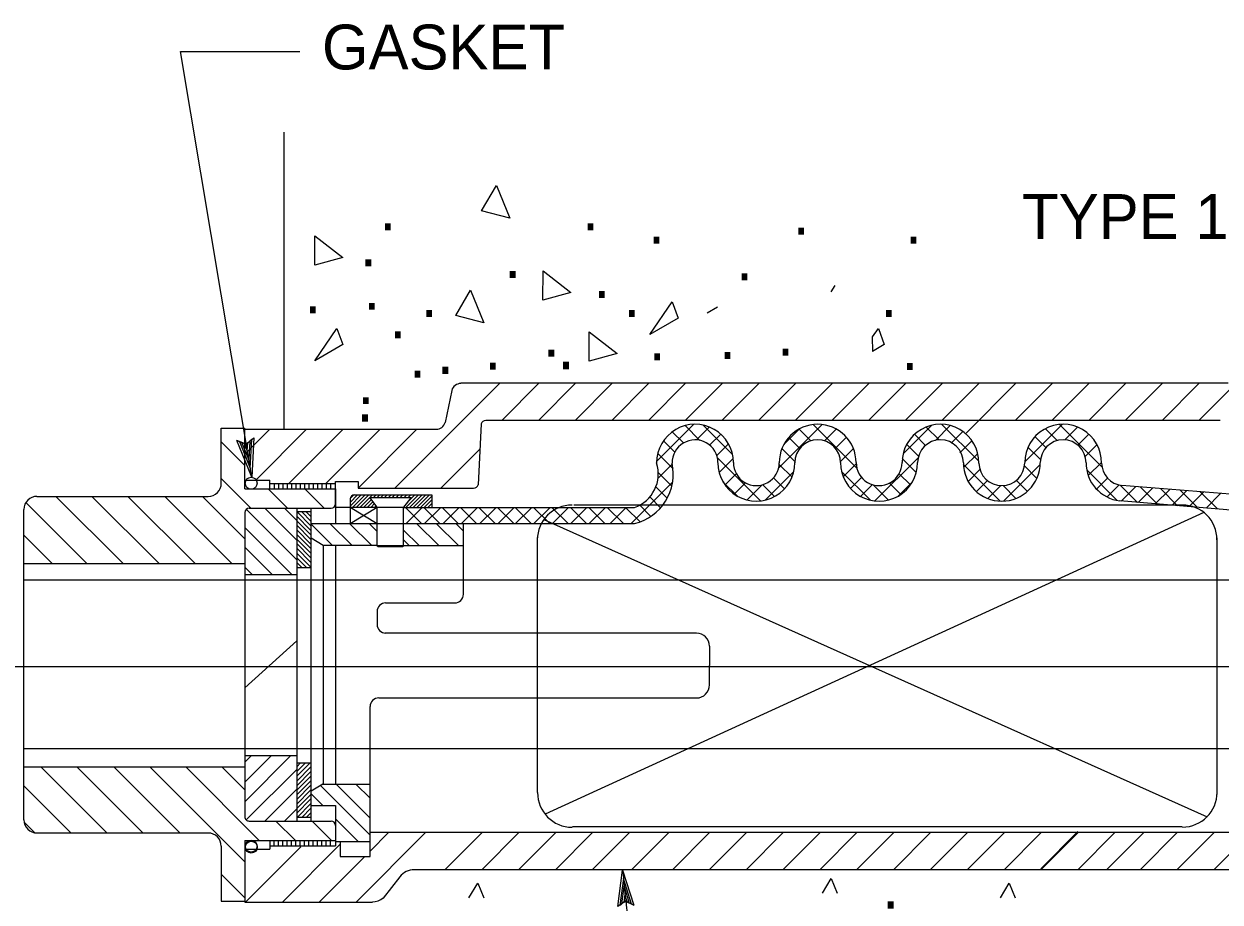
# Model space of a CAD drawing. Extents: x -894 to 866, y -476 to 714.
# Drawn here: x 42.7 to 242.2, y -174.2 to -27.8 of the extents above; entities that cross this region are included whole.
import ezdxf

# ---------------------------------------------------------------- set-up
doc = ezdxf.new("R2010")
doc.units = 0
for name, color, linetype in [('1 Control', 7, 'Continuous'), ('12 Coord Grid', 7, 'Continuous'), ('13 Ramp Align', 7, 'Continuous'), ('18 Front Anno', 7, 'Continuous'), ('56 Stage 3 Anno', 7, 'Continuous'), ('57 Undefined', 7, 'Continuous')]:
    doc.layers.add(name, color=color, linetype=linetype)

msp = doc.modelspace()

# ---------------------------------------------------------------- linework, layer by layer
at = {"layer": '1 Control'}
msp.add_line((-191.69, -134.95), (402.45, -134.95), dxfattribs=at)
at = {"layer": '12 Coord Grid'}
for p, q in [((243.6, -87.71), (115.59, -87.71)), ((114.1, -88.91), (113, -94.28)), ((75.65, -104.38), (75.65, -95.22)), ((75.65, -95.22), (79.58, -95.22)), ((79.58, -105.33), (79.58, -95.22)), ((79.6, -95.39), (111.5, -95.4)), ((119.01, -94.51), (118.49, -104.64)), ((242.23, -93.92), (119.76, -93.92)), ((79.58, -103.85), (83.75, -103.85)), ((79.58, -105.33), (94.68, -105.33)), ((83.75, -105.33), (83.75, -103.85)), ((83.75, -104.45), (94.68, -104.45)), ((94.68, -104.1), (98.47, -104.1)), ((94.68, -105.33), (94.68, -104.1)), ((94.68, -105.33), (94.68, -111.11)), ((94.68, -107.98), (94.68, -105.33)), ((98.47, -104.1), (98.47, -105.22)), ((98.47, -105.22), (117.74, -105.22)), ((266.83, -108.06), (225.86, -104.77)), ((44.91, -106.58), (73.45, -106.58)), ((44.91, -106.58), (73.45, -106.58)), ((97.15, -107.05), (97.15, -111.11)), ((97.87, -106.33), (107.7, -106.33)), ((100.36, -106.75), (101.58, -108.36)), ((100.36, -106.75), (107.35, -106.75)), ((107.35, -106.75), (106.04, -108.36)), ((107.68, -106.33), (110.77, -106.33)), ((110.77, -106.33), (110.77, -108.44)), ((265.51, -110.65), (225.49, -107.34)), ((42.74, -160.53), (42.74, -108.75)), ((79.58, -109.24), (79.58, -160)), ((80.3, -108.56), (93.96, -108.56)), ((88.24, -108.56), (88.24, -160.72)), ((90.6, -109.18), (88.24, -109.18)), ((90.6, -108.56), (90.6, -160.72)), ((94.68, -108.36), (97.15, -108.36)), ((97.15, -108.36), (106.04, -108.36)), ((101.68, -114.79), (101.68, -108.36)), ((106.04, -111.26), (106.04, -108.36)), ((106.04, -108.44), (144.57, -108.44)), ((90.62, -111.11), (97.15, -111.11)), ((97.15, -111.11), (101.68, -111.11)), ((101.68, -111.11), (106.04, -111.11)), ((106.04, -111.12), (144.57, -111.12)), ((106.04, -114.79), (106.04, -111.26)), ((116.03, -122.9), (116.03, -111.12)), ((92.67, -114.79), (90.62, -113.53)), ((101.73, -114.79), (92.67, -114.79)), ((92.67, -114.79), (92.67, -134.78)), ((94.68, -114.79), (94.68, -154.55)), ((101.55, -114.79), (116.01, -114.79)), ((101.68, -114.79), (101.79, -114.95)), ((101.79, -114.95), (105.91, -114.95)), ((106.04, -114.79), (105.91, -114.95)), ((42.74, -117.79), (79.55, -117.79)), ((79.58, -119.63), (88.24, -119.63)), ((88.24, -118.45), (90.6, -118.45)), ((103.07, -124.35), (114.59, -124.35)), ((101.63, -125.8), (101.63, -127.92)), ((154.93, -129.37), (102.95, -129.37)), ((88.24, -130.67), (79.58, -138.5)), ((157.08, -131.55), (157.08, -134.78)), ((92.67, -134.78), (92.67, -154.55)), ((157.08, -138.01), (157.08, -134.78)), ((154.93, -140.2), (101.92, -140.2)), ((100.47, -157.83), (100.47, -141.63)), ((79.58, -149.8), (88.24, -149.8)), ((88.24, -151.03), (90.6, -151.03)), ((42.74, -151.69), (79.55, -151.69)), ((92.58, -154.55), (90.62, -155.75)), ((92.59, -154.55), (100.47, -154.55)), ((100.47, -162.65), (100.47, -154.55)), ((90.62, -158.12), (94.71, -158.12)), ((94.71, -158.12), (94.71, -161.46)), ((80.3, -160.72), (93.96, -160.72)), ((90.6, -160.11), (88.24, -160.11)), ((94.68, -161.3), (94.68, -163.95)), ((44.91, -162.7), (73.47, -162.7)), ((44.92, -162.7), (73.47, -162.7)), ((100.47, -166.61), (100.47, -162.63)), ((292.9, -162.63), (100.47, -162.63)), ((75.65, -164.9), (75.65, -174.06)), ((79.58, -163.95), (79.58, -174.23)), ((79.58, -163.95), (94.68, -163.95)), ((79.58, -165.43), (83.75, -165.43)), ((83.75, -163.95), (83.75, -165.43)), ((83.75, -164.83), (94.68, -164.83)), ((94.68, -163.95), (94.68, -164.83)), ((94.71, -164.12), (100.47, -164.12)), ((95.49, -164.12), (95.49, -166.61)), ((95.49, -166.61), (100.47, -166.61)), ((299.45, -168.83), (107.87, -168.83)), ((105.43, -170.02), (102.66, -173.58)), ((75.65, -174.06), (79.58, -174.06)), ((79.58, -174.23), (100.85, -174.23))]:
    msp.add_line(p, q, dxfattribs=at)
for centre in [(80.64, -104.38), (80.64, -164.9), (80.66, -165.07)]:
    msp.add_circle(centre, 0.992, dxfattribs=at)
for centre, radius, start, end in [((115.59, -89.3), 1.54, 90, 165.3072), ((111.5, -93.86), 1.54, 270, 345.3072), ((119.76, -94.7), 0.772, 90, 165.3072), ((154.67, -100.97), 6.41, 0.1617, 180.1878), ((175.12, -100.97), 6.41, 0.1635, 180), ((195.59, -100.97), 6.41, 359.5856, 179.8348), ((216.05, -100.97), 6.41, 359.5856, 179.8348), ((154.67, -100.97), 3.82, 0.2988, 181.1079), ((175.12, -100.97), 3.82, 0.2884, 180), ((195.59, -100.97), 3.82, 0, 179.7008), ((216.05, -100.97), 3.82, 0, 179.7008), ((142.56, -102.81), 5.98, 289.6564, 17.6725), ((142.53, -102.86), 8.51, 283.8529, 12.2972), ((164.89, -100.97), 6.41, 180, 0.1617), ((164.89, -100.97), 3.82, 179.2675, 0), ((185.36, -100.97), 6.41, 179.812, 0.1633), ((185.36, -100.97), 3.82, 179.3308, 0.293), ((205.82, -100.97), 6.41, 180, 0), ((205.82, -100.97), 3.82, 180.7612, 0), ((226.28, -100.97), 6.41, 180, 262.9049), ((226.29, -100.97), 3.82, 180.7612, 263.4343), ((73.46, -104.38), 2.2, 269.8747, 359.8747), ((117.74, -104.45), 0.772, 270, 345.3072), ((44.92, -108.75), 2.17, 90, 180), ((97.87, -107.05), 0.724, 90, 180), ((80.3, -109.28), 0.718, 89.4598, 179.4598), ((93.96, -107.84), 0.724, 270, 0), ((114.59, -122.9), 1.45, 270, 0), ((103.08, -125.8), 1.45, 90, 180), ((103.08, -127.92), 1.45, 180, 270), ((154.9, -131.55), 2.17, 0, 90), ((154.9, -138.02), 2.17, 270, 0), ((101.92, -141.64), 1.45, 90, 180), ((44.92, -160.53), 2.17, 180, 270), ((80.3, -160), 0.718, 180.5402, 270.5402), ((93.96, -161.44), 0.724, 0, 90), ((73.48, -164.89), 2.17, 0, 90), ((107.87, -171.92), 3.09, 90, 142.1329), ((100.85, -171.28), 2.9, 270, 308.5772)]:
    msp.add_arc(centre, radius, start, end, dxfattribs=at)
at = {"layer": '13 Ramp Align'}
for p, q in [((287.95, -120.55), (42.77, -120.55)), ((287.95, -148.7), (42.77, -148.7))]:
    msp.add_line(p, q, dxfattribs=at)
at = {"layer": '18 Front Anno'}
for p, q in [((86.14, -95.39), (86.14, -45.86)), ((104.59, -105.22), (122.06, -87.75)), ((122.48, -93.87), (128.63, -87.71)), ((128.54, -93.92), (134.75, -87.71)), ((134.66, -93.92), (140.87, -87.71)), ((140.78, -93.92), (146.98, -87.71)), ((146.89, -93.92), (153.1, -87.71)), ((153.01, -93.92), (159.22, -87.71)), ((159.13, -93.92), (165.34, -87.71)), ((171.45, -87.71), (165.25, -93.92)), ((171.36, -93.92), (177.57, -87.71)), ((177.48, -93.92), (183.69, -87.71)), ((183.6, -93.92), (189.81, -87.71)), ((189.72, -93.92), (195.92, -87.71)), ((195.84, -93.92), (202.04, -87.71)), ((208.16, -87.71), (199.81, -96.07)), ((214.28, -87.71), (208.07, -93.92)), ((220.39, -87.71), (214.19, -93.92)), ((226.51, -87.71), (220.31, -93.92)), ((232.63, -87.71), (226.42, -93.92)), ((238.75, -87.71), (232.54, -93.92)), ((244.78, -87.8), (238.66, -93.92)), ((79.61, -99.53), (83.75, -95.39)), ((81.41, -103.85), (89.87, -95.39)), ((86.93, -104.45), (95.98, -95.39)), ((93.07, -104.45), (102.13, -95.4)), ((98.47, -105.2), (108.27, -95.4)), ((148.25, -100.74), (154.42, -94.57)), ((153.03, -94.78), (155.49, -97.24)), ((154.9, -97.16), (157.04, -95.02)), ((156.03, -94.71), (160.93, -99.61)), ((168.6, -101.89), (175.88, -94.61)), ((169.47, -97.95), (172.1, -95.33)), ((172.04, -95.36), (174, -97.32)), ((174.37, -94.61), (181.65, -101.89)), ((176.25, -97.32), (178.21, -95.36)), ((189.35, -99.5), (194.12, -94.74)), ((193.21, -95.02), (195.35, -97.16)), ((194.76, -97.24), (197.22, -94.78)), ((195.83, -94.57), (201.99, -100.73)), ((209.64, -100.8), (215.87, -94.57)), ((213.09, -95.29), (215.08, -97.28)), ((215.47, -94.59), (222.51, -101.63)), ((216.34, -97.16), (218.47, -95.04)), ((79.57, -101.41), (75.65, -97.5)), ((149.41, -97.31), (151.29, -99.19)), ((150.87, -95.81), (152.74, -97.67)), ((157.1, -98.03), (158.94, -96.2)), ((170.29, -96.77), (172.12, -98.61)), ((178.08, -98.56), (179.92, -96.72)), ((191.27, -96.23), (193.11, -98.07)), ((197.37, -97.71), (199.31, -95.76)), ((198.85, -99.3), (200.84, -97.31)), ((211.35, -96.62), (213.18, -98.45)), ((218.52, -98.06), (220.35, -96.23)), ((112.29, -105.22), (118.79, -98.71)), ((148.45, -99.42), (150.99, -101.96)), ((158.3, -99.79), (160.26, -97.84)), ((169.16, -98.62), (171.31, -100.77)), ((178.95, -100.76), (181.09, -98.62)), ((189.96, -97.91), (191.93, -99.88)), ((199.46, -101.76), (201.8, -99.42)), ((212.26, -100.44), (210.19, -98.37)), ((219.72, -99.93), (221.7, -97.95)), ((148.49, -103.57), (150.87, -101.19)), ((158.4, -100.15), (165.59, -107.35)), ((158.69, -102.59), (161.03, -100.24)), ((168.71, -101.24), (170.84, -103.37)), ((179.39, -103.32), (181.54, -101.17)), ((184.66, -107.35), (191.86, -100.15)), ((189.22, -100.25), (191.56, -102.59)), ((199.4, -101.21), (205.57, -107.38)), ((206.13, -107.38), (212.22, -101.29)), ((211.67, -103.58), (209.6, -101.51)), ((222.46, -100.91), (220.24, -103.12)), ((80.6, -108.56), (75.65, -103.62)), ((148.54, -102.58), (150.8, -104.85)), ((159.67, -104.68), (161.54, -102.81)), ((166.35, -107.22), (171.14, -102.43)), ((167.77, -103.49), (169.61, -105.32)), ((179.11, -102.43), (183.9, -107.22)), ((180.59, -105.26), (182.43, -103.43)), ((188.71, -102.81), (190.58, -104.68)), ((200.21, -104.08), (202.17, -102.12)), ((219.99, -102.18), (225.08, -107.27)), ((221.61, -105.37), (223.45, -103.53)), ((86.72, -108.56), (83.48, -105.33)), ((84.47, -104.45), (84.47, -105.33)), ((85.2, -104.45), (85.2, -105.33)), ((85.92, -104.47), (85.92, -105.33)), ((86.64, -104.47), (86.64, -105.33)), ((87.37, -104.47), (87.37, -105.33)), ((88.09, -104.47), (88.09, -105.33)), ((88.82, -104.47), (88.82, -105.33)), ((89.54, -104.47), (89.54, -105.33)), ((92.83, -108.56), (89.6, -105.33)), ((90.27, -104.47), (90.27, -105.33)), ((90.99, -104.47), (90.99, -105.33)), ((91.71, -104.47), (91.71, -105.33)), ((92.44, -104.47), (92.44, -105.33)), ((93.16, -104.47), (93.16, -105.33)), ((93.89, -104.47), (93.89, -105.33)), ((144.09, -111.03), (150.94, -104.18)), ((148.13, -104.99), (150.02, -106.89)), ((159.32, -104.15), (161.72, -106.54)), ((161.21, -106.22), (163.08, -104.34)), ((163.31, -107.19), (165.81, -104.69)), ((165.96, -104.64), (167.94, -106.62)), ((182.26, -106.59), (184.23, -104.63)), ((184.44, -104.69), (186.94, -107.19)), ((187.12, -104.37), (189, -106.25)), ((188.53, -106.54), (190.92, -104.15)), ((201.58, -105.78), (203.42, -103.95)), ((203.49, -106.95), (205.64, -104.79)), ((206.05, -104.79), (208.19, -106.93)), ((208.25, -103.92), (210.09, -105.75)), ((223.37, -106.68), (225.37, -104.68)), ((225.62, -104.75), (228.44, -107.58)), ((225.75, -107.36), (228.16, -104.96)), ((228.58, -107.59), (230.99, -105.18)), ((228.94, -105.02), (231.78, -107.86)), ((231.4, -107.82), (233.82, -105.41)), ((232.27, -105.29), (235.11, -108.13)), ((234.23, -108.06), (236.65, -105.64)), ((235.59, -105.55), (238.45, -108.41)), ((53.26, -117.79), (43.08, -107.6)), ((59.27, -117.79), (48.06, -106.58)), ((65.28, -117.79), (54.07, -106.58)), ((71.29, -117.79), (60.08, -106.58)), ((77.43, -117.79), (66.23, -106.58)), ((79.58, -113.66), (72.5, -106.58)), ((97.15, -106.96), (97.78, -106.33)), ((97.15, -107.58), (98.4, -106.33)), ((97.15, -108.19), (99.01, -106.33)), ((97.59, -108.36), (99.63, -106.33)), ((98.2, -108.36), (100.24, -106.33)), ((98.82, -108.36), (100.38, -106.8)), ((99.43, -108.36), (100.66, -107.14)), ((100.05, -108.36), (100.91, -107.5)), ((100.43, -106.75), (100.86, -106.33)), ((101.05, -106.75), (101.47, -106.33)), ((101.66, -106.75), (102.08, -106.33)), ((102.27, -106.76), (102.7, -106.33)), ((102.89, -106.76), (103.31, -106.33)), ((103.54, -106.75), (103.97, -106.33)), ((104.2, -106.75), (104.62, -106.33)), ((104.85, -106.75), (105.28, -106.33)), ((105.51, -106.75), (105.94, -106.33)), ((106.16, -106.75), (106.59, -106.33)), ((106.41, -108.44), (108.53, -106.33)), ((106.82, -106.75), (107.24, -106.33)), ((106.94, -107.3), (107.91, -106.33)), ((107.02, -108.44), (109.14, -106.33)), ((107.64, -108.44), (109.75, -106.33)), ((108.25, -108.44), (110.37, -106.33)), ((108.87, -108.44), (110.77, -106.54)), ((109.48, -108.44), (110.77, -107.15)), ((147.12, -106.68), (148.92, -108.47)), ((237.05, -108.29), (239.48, -105.86)), ((238.92, -105.82), (241.78, -108.68)), ((239.88, -108.53), (242.31, -106.09)), ((88.24, -117.16), (79.82, -108.74)), ((88.24, -113.88), (82.92, -108.56)), ((88.24, -110.61), (86.2, -108.56)), ((90.6, -111.47), (88.31, -109.18)), ((90.6, -110.7), (89.07, -109.18)), ((90.6, -109.94), (89.84, -109.18)), ((97.15, -111.11), (101.68, -108.36)), ((97.16, -108.37), (101.68, -111.11)), ((100.66, -108.36), (101.18, -107.85)), ((101.28, -108.36), (101.44, -108.2)), ((106.36, -108.44), (109.02, -111.11)), ((106.5, -111.11), (109.16, -108.44)), ((109.43, -108.44), (112.09, -111.11)), ((109.57, -111.11), (112.16, -108.52)), ((110.1, -108.44), (110.77, -107.77)), ((112.58, -108.52), (115.17, -111.11)), ((115.23, -108.52), (112.64, -111.11)), ((115.65, -108.52), (118.24, -111.11)), ((115.72, -111.11), (118.3, -108.52)), ((118.72, -108.52), (121.31, -111.11)), ((118.79, -111.11), (121.38, -108.52)), ((121.8, -108.48), (124.38, -111.07)), ((121.86, -111.07), (124.45, -108.48)), ((124.72, -108.47), (127.3, -111.06)), ((124.78, -111.06), (127.37, -108.47)), ((127.79, -108.49), (130.38, -111.07)), ((127.86, -111.07), (130.44, -108.49)), ((239.51, -109.27), (129.66, -159.58)), ((130.86, -108.49), (133.45, -111.07)), ((130.93, -111.07), (133.52, -108.49)), ((133.93, -108.49), (136.52, -111.07)), ((134, -111.07), (136.59, -108.49)), ((235.9, -108.02), (134.43, -108.02)), ((137.01, -108.49), (139.59, -111.07)), ((137.07, -111.07), (139.66, -108.49)), ((140.08, -108.49), (142.67, -111.07)), ((140.54, -111.07), (143.13, -108.49)), ((143.15, -108.49), (145.5, -110.83)), ((145.44, -108.05), (147.3, -109.91)), ((90.56, -112.2), (88.24, -109.87)), ((90.56, -112.96), (88.24, -110.64)), ((90.56, -113.72), (88.24, -111.4)), ((94.18, -114.79), (90.62, -111.24)), ((97.46, -114.79), (93.77, -111.11)), ((100.74, -114.79), (97.05, -111.11)), ((101.68, -112.46), (100.33, -111.11)), ((111.91, -114.79), (108.22, -111.11)), ((115.19, -114.79), (111.5, -111.11)), ((116.01, -112.33), (114.78, -111.11)), ((129.43, -110.46), (240.05, -160.02)), ((47.48, -117.79), (42.74, -113.05)), ((87.44, -119.63), (79.58, -111.77)), ((90.6, -114.53), (88.24, -112.17)), ((90.6, -115.29), (88.24, -112.93)), ((90.6, -116.06), (88.24, -113.7)), ((108.63, -114.79), (106.04, -112.2)), ((128.38, -155.93), (128.38, -113.46)), ((241.74, -156.28), (241.74, -113.52)), ((84.16, -119.63), (79.58, -115.05)), ((90.6, -116.82), (88.24, -114.46)), ((90.6, -117.58), (88.24, -115.23)), ((106.99, -114.79), (106.04, -113.84)), ((90.6, -118.39), (88.24, -116.03)), ((89.88, -118.45), (88.24, -116.82)), ((89.09, -118.45), (88.24, -117.61)), ((80.83, -119.63), (79.58, -118.38)), ((88.4, -118.45), (88.24, -118.29)), ((84.01, -149.8), (79.58, -154.23)), ((87.28, -149.8), (79.58, -157.51)), ((80.68, -149.8), (79.58, -150.9)), ((90.47, -151.03), (88.24, -153.25)), ((89.68, -151.03), (88.24, -152.46)), ((88.89, -151.03), (88.24, -151.67)), ((45.58, -151.69), (56.59, -162.7)), ((51.59, -151.69), (62.56, -162.66)), ((57.73, -151.69), (68.73, -162.69)), ((63.74, -151.69), (79.58, -167.53)), ((69.75, -151.69), (82, -163.95)), ((75.74, -151.69), (79.58, -155.54)), ((88.24, -152.12), (79.82, -160.54)), ((90.6, -151.7), (88.24, -154.06)), ((90.6, -152.46), (88.24, -154.82)), ((90.6, -153.23), (88.24, -155.58)), ((42.74, -154.87), (50.58, -162.7)), ((88.24, -155.4), (82.92, -160.72)), ((90.6, -153.99), (88.24, -156.35)), ((90.6, -154.76), (88.24, -157.11)), ((90.56, -155.56), (88.24, -157.88)), ((92.19, -154.79), (100.47, -163.06)), ((94.81, -154.55), (100.47, -160.21)), ((98.08, -154.55), (100.47, -156.93)), ((90.56, -156.32), (88.24, -158.64)), ((90.56, -157.09), (88.24, -159.41)), ((90.6, -156.12), (92.59, -158.12)), ((88.24, -158.68), (86.2, -160.72)), ((90.6, -157.81), (88.31, -160.11)), ((90.6, -158.58), (89.07, -160.11)), ((90.6, -159.34), (89.84, -160.11)), ((42.78, -160.91), (44.54, -162.67)), ((42.78, -160.91), (44.54, -162.67)), ((84.78, -160.72), (88.01, -163.95)), ((90.79, -160.72), (94.02, -163.95)), ((94.71, -160.36), (98.46, -164.12)), ((98.13, -174.23), (109.71, -162.65)), ((100.47, -165.74), (103.56, -162.65)), ((112.95, -168.83), (119.16, -162.63)), ((119.1, -168.83), (125.3, -162.63)), ((125.24, -168.83), (131.45, -162.63)), ((131.39, -168.83), (137.59, -162.63)), ((235.91, -161.69), (134.21, -161.69)), ((137.53, -168.83), (143.74, -162.63)), ((144.08, -168.83), (150.28, -162.63)), ((150.89, -168.83), (157.09, -162.63)), ((157.03, -168.83), (163.23, -162.63)), ((163.18, -168.83), (169.38, -162.63)), ((169.32, -168.83), (175.52, -162.63)), ((175.46, -168.83), (181.67, -162.63)), ((181.61, -168.83), (187.81, -162.63)), ((187.75, -168.83), (193.96, -162.63)), ((193.9, -168.83), (200.1, -162.63)), ((200.04, -168.83), (206.25, -162.63)), ((206.19, -168.83), (212.39, -162.63)), ((212.31, -168.66), (218.51, -162.46)), ((212.33, -168.83), (218.54, -162.63)), ((224.68, -162.63), (218.48, -168.83)), ((229.52, -162.63), (223.31, -168.83)), ((235.08, -162.63), (228.88, -168.83)), ((235.02, -168.83), (241.22, -162.63)), ((241.17, -168.83), (247.37, -162.63)), ((79.69, -174.23), (88.92, -165)), ((84.47, -164.83), (84.47, -163.95)), ((85.2, -164.83), (85.2, -163.95)), ((85.84, -174.23), (95.49, -164.57)), ((85.92, -164.81), (85.92, -163.95)), ((86.64, -164.81), (86.64, -163.95)), ((87.37, -164.81), (87.37, -163.95)), ((88.09, -164.81), (88.09, -163.95)), ((88.82, -164.81), (88.82, -163.95)), ((89.54, -164.81), (89.54, -163.95)), ((90.27, -164.81), (90.27, -163.95)), ((90.99, -164.81), (90.99, -163.95)), ((91.71, -164.81), (91.71, -163.95)), ((92.44, -164.81), (92.44, -163.95)), ((93.16, -164.81), (93.16, -163.95)), ((93.89, -164.81), (93.89, -163.95)), ((91.98, -174.23), (99.6, -166.61)), ((75.64, -169.6), (79.58, -173.54)), ((75.64, -169.6), (79.58, -173.54))]:
    msp.add_line(p, q, dxfattribs=at)
for points in [[(119.07, -58.94), (121.54, -54.75), (123.76, -60.18)], [(91.23, -68.03), (91.26, -63.16), (95.9, -66.75)], [(129.29, -73.85), (129.32, -68.99), (133.96, -72.58)], [(114.76, -76.4), (117.22, -72.21), (119.44, -77.63)], [(147.15, -79.56), (150.85, -74.13), (151.84, -76.85)], [(91.24, -83.98), (94.93, -78.56), (95.92, -81.27)], [(137, -84.03), (137.03, -79.17), (141.67, -82.76)]]:
    msp.add_lwpolyline(points, close=True, dxfattribs=at)
for points in [[(177.34, -72.46), (178.03, -71.44)], [(158.43, -75.01), (156.68, -76.02)], [(184.27, -79.99), (185.24, -78.56)], [(185.24, -78.56), (186.23, -81.27)], [(184.29, -82.4), (184.26, -79.98)], [(186.23, -81.27), (184.27, -82.41)], [(116.96, -173.53), (118.42, -171.06), (119.43, -173.53)], [(175.91, -172.76), (177.37, -170.28), (178.38, -172.76)], [(205.58, -173.53), (207.03, -171.06), (208.05, -173.53)]]:
    msp.add_lwpolyline(points, dxfattribs=at)
for centre, start, end in [((134.15, -113.82), 90, 180), ((235.92, -113.81), 0, 90), ((134.18, -155.96), 180, 270), ((235.94, -155.93), 270, 0)]:
    msp.add_arc(centre, 5.79, start, end, dxfattribs=at)
at = {"layer": '56 Stage 3 Anno'}
for p, q in [((78.27, -97.28), (78.27, -97.28)), ((81.08, -96.8), (81.08, -96.8)), ((80.73, -103.36), (80.73, -103.36)), ((142.59, -168.89), (142.59, -168.89))]:
    msp.add_line(p, q, dxfattribs=at)
msp.add_lwpolyline([(80.73, -103.36), (68.87, -32.42), (88.76, -32.42)], dxfattribs=at)
for points in [[(81.08, -96.8), (80.73, -103.36), (78.27, -97.28), (78.68, -97.44), (80.48, -101.89), (80.74, -97.09), (80.41, -97.37), (80.25, -100.45), (79.09, -97.6), (79.5, -97.76), (80, -98.99), (80.07, -97.66), (79.81, -97.88), (78.27, -97.28), (79.81, -97.88)], [(141.78, -174.99), (142.59, -168.89), (144.44, -174.75), (144.07, -174.57), (142.71, -170.28), (142.12, -174.75), (142.45, -174.5), (142.83, -171.65), (143.7, -174.39), (143.33, -174.21), (142.95, -173.02), (142.79, -174.26), (143.05, -174.07), (144.44, -174.75), (143.05, -174.07)]]:
    msp.add_lwpolyline(points, close=True, dxfattribs=at)
msp.add_open_spline([(142.59, -168.89), (145.15, -197.77), (157.87, -210.57), (168.88, -208.67), (168.88, -208.67)], degree=2, dxfattribs=at)

# ---------------------------------------------------------------- texts
at = {"layer": '18 Front Anno'}
for height, p in [(7.48, (102.03, -62.21)), (7.48, (135.84, -62.21)), (7.48, (170.97, -62.93)), (7.48, (146.85, -64.45)), (7.48, (189.7, -64.45)), (7.48, (98.79, -68.21)), (7.48, (122.86, -70.18)), (7.48, (161.52, -70.57)), (7.48, (137.72, -73.48)), (7.48, (89.52, -76.04)), (7.48, (99.36, -75.47)), (7.48, (108.93, -76.68)), (7.48, (142.73, -76.68)), (7.48, (185.58, -76.68)), (7.48, (103.7, -80.24)), (7.48, (129.31, -83.28)), (7.48, (146.95, -83.9)), (7.48, (158.7, -83.66)), (7.48, (168.34, -83.12)), (7.48, (106.98, -86.77)), (7.98, (111.55, -86.19)), (7.48, (119.53, -85.43)), (7.98, (131.67, -85.37)), (7.48, (189.08, -85.48)), (7.48, (98.36, -91.2)), (7.98, (98.15, -94.14)), (7.98, (185.8, -175.33))]:
    msp.add_text('.', height=height, dxfattribs=at).set_placement(p)
at = {"layer": '57 Undefined'}
for s, p in [('GASKET', (92.45, -35.39)), ('TYPE 1 CONDUIT', (209.21, -63.65))]:
    msp.add_text(s, height=7.476, dxfattribs=at).set_placement(p)

doc.saveas('drawing.dxf')
